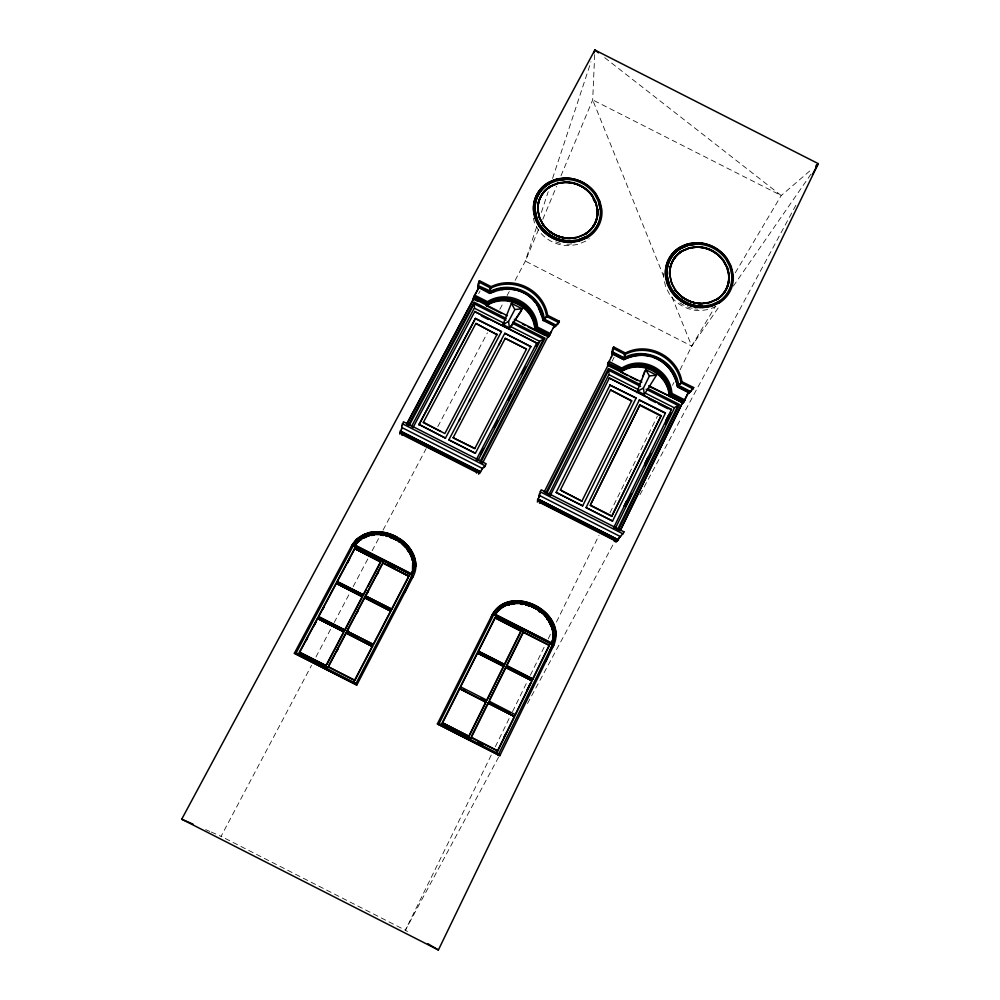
<?xml version="1.0" encoding="UTF-8"?>
<svg xmlns="http://www.w3.org/2000/svg" width="1000" height="1000" viewBox="0 0 1000 1000"><rect width="100%" height="100%" fill="white"/><g stroke="black" fill="none" stroke-linecap="round" stroke-linejoin="round"><path stroke-width="0.75" stroke-dasharray="5 3.75" d="M594.675 54.675L592.688 99.887L560.825 176.175M536.538 227.15L525.35 261.1L514.4 281.788M541.4 212.387L548.2 191.713M552.575 178.425L590.988 61.812M538.575 229.438L525.35 261.1L691.725 346.087L720.05 305.262M542.788 219.35L556.613 186.25M491.213 755.125L405.375 930.225L409.338 932.6M495.337 746.725L509.75 717.3M512.5 711.7L527.6 680.875M530.35 675.275L544.775 645.863M548.212 638.85L550.95 633.25M556.45 622.05L599.025 535.2M610.013 512.775L657.387 416.125M672.5 385.3L673.875 382.5M680.05 369.9L691.725 346.087L715.487 306.112M612.188 361.112L614.163 357.188M211.25 832.05L221.088 836.338L311.562 665.275M315.938 657L331.262 628.038M334.188 622.513L350.238 592.163M353.15 586.65L368.475 557.688M372.125 550.788L380.15 535.612M383.075 530.087L426.112 448.7M437.788 426.637L487.413 332.825M499.812 309.375L503.462 302.488M507.113 295.587L509.3 291.45M478.688 293.575L480.075 290.975M498.612 757.125L405.375 930.225L221.088 836.338M527.475 703.55L613.3 544.188M639.95 494.738L797.562 202.113M735.288 272.8L781.225 195.525L812.487 168.625M733.325 286.125L811.2 173.85M715.888 306.475L709.388 309.312L700.775 310.613A34.762 32.138 30.2 0 1 669.9 294.938L665.775 287.175L664.475 281.6M571.85 243.825L569.075 244.225A33.225 30.712 22 0 1 563.362 243.837M205.625 829.613L209.838 831.438M604.688 57.663L781.225 195.525L592.688 99.887L663.763 276.562M671.912 296.837L691.725 346.087M533.413 218.137L534.312 222.275L538.325 229.988A34.762 32.125 22 0 0 569.188 245.65L577.913 244.412L585.85 241.062A33.825 31.263 22.1 0 0 589.35 238.675M697.812 309.113A33.225 30.712 30.2 0 1 694.963 308.812M692.163 308.288A33.225 30.712 30.2 0 1 685.362 305.963M684.075 305.338A33.225 30.712 30.2 0 1 679.15 302.312M663.713 277.413A33.825 31.263 30.2 0 1 663.787 273.175M560.55 243.3A33.225 30.712 22 0 1 552.425 240.35"/><path stroke-width="1.5" d="M325.513 666.363L380.913 561.013M490.25 290.6L490.188 287.812M325.913 665.5L299.413 652.125L317.45 618.225L344.1 631.825M621.9 368.062L609.1 361.525L607.888 362.825L621.55 369.513C641.625 356.337 669.538 370.8 671 394.613L684.125 401.275L682.188 403.212L620.675 529.575M550.212 495.3L548.888 494.625L609.113 374.1M328.013 667.625L383.363 562.263L355.163 548.1M328.4 666.875L354.913 680.387L328.088 666.75M506.062 320.025L474.162 303.837L474.188 304.562M490.125 290.925L478.475 285.725L478.4 288.6L474.675 295.55M337.35 581.587L363.212 594.738L337.038 581.487L354.637 548.362M640.588 386.438L608.663 370.238L608.663 370.95M344.688 629.925L318.663 616.7M345.962 632.775L372.625 646.325M552.675 639.65C552.863 641.162 553.375 631.6 553.138 633.288M347.163 631.188L373.225 644.312M355.812 546.888L298.65 654.287M355.962 544.188C354.775 544.913 362.413 537.5 361.613 538.763M357.413 542.375L357.95 541.8M359.65 540.525L361.575 539.025M360.8 540.062L360.925 538.925C379.438 526.487 408.1 539.113 412.812 560.562C411.625 587.388 414.775 561.812 411.587 556.975M363.7 537.575L362.95 538.237L365.175 537.05M363.638 538.312L363.762 537.175M363.688 537.775L365.2 536.788M365.3 536.425L365.175 537.575L366.775 536.925M367.562 535.875L366.75 536.225L372.625 534.675L379.862 534.425L378.025 534.338M552.987 638.062L553.038 637.325M367.525 536.138L369.162 535.7M368.425 536.375L368.575 535.225M371.912 535.588L372.062 534.425M373.462 534.812L371.712 535.138L374.35 534.788M373.713 535.337L373.875 534.188M353.55 682.212L409.7 574.275M365.688 595.988L391.587 609.012M380.75 534.763L383.537 535.15M380.775 534.562L382.65 534.738L379.85 534.487M381.213 535.388L381.4 534.225M383.125 535.65L383.312 534.5M383.562 534.95L382.638 534.8M399.988 432.375L402.025 427.612L482.287 468.387L481.775 469.712M399.85 434.162L400.85 431.425L479.862 471.562L479.412 472.725M400.637 432.7L400.85 431.425M402.088 425.55L403.462 421.788L486.175 463.8L484.263 467.45M401.763 429.062L402.025 427.612M387.212 536.062L388.125 536.337L383.575 534.888M386.3 535.812L385.375 535.588M386.35 535.487L387.262 535.8L385.425 535.262M401.95 435.238L402.075 434.513L476.8 472.475L476.55 473.137M386.912 536.487L387.125 535.35M382.8 562.737L409.137 576.112M390 536.613L388.188 536L397.675 540.75M412.775 569.65L412.912 568.888M624.5 354.125L624.438 356.275A5.05 0.875 -88 0 1 624.45 356.763L624.425 357.512L624.612 356.688M390.637 537.725L390.863 536.587M392.463 538.488L389.05 536.562M390.9 536.95L397.9 540.163M392.612 538.025L392.688 537.35M393.475 538.425L395.2 539.225M394.237 539.338L394.475 538.2M395.975 540.275L396.213 539.138M419 424.412L445.45 438.125L501.475 331.575L475.475 318.375L419 424.412L445.45 438.125M397.825 540.487L400.075 542.112L399.325 541.487M399.288 542.388L399.525 541.263M400.025 542.375L398.488 541.213M625.5 353.075L613.7 346.975L612.6 350.238A3.625 3.413 27.7 0 1 612.25 351.262M406.788 548.575L407.337 549.3L400.1 542.05M624.775 355.988L625.175 354.487L613.025 348.3L612.35 349.675M403.675 545.163L402.3 543.837M404.338 545.825L405.613 547.112M365.375 595.825L391.863 609.3M407.438 550.4L407.713 549.3M407.362 549.237L408.825 551.712L408.338 550.962M408.387 550.775L411.538 557.163M490.5 289.6L490.863 288.175L478.725 282L479.425 280.688L491.238 286.688M408.488 551.925L408.762 550.825M409.775 553.05L410.2 553.763M478.013 301.45L473.325 299.075L474.55 295.087M473.35 299.037L473.6 297.725M487.175 302.812C506.575 290.837 535.55 303.775 536.512 328.212L549.637 334.875L548.825 336.587L548.038 336.388L482.525 463.1M489.738 292.575C511.3 280.025 541.413 295.087 543.675 319.938M477.887 287.512L477.9 286.1A2.475 2.325 17.6 0 1 478.038 285.613A5.575 5.238 17.8 0 1 478.275 285.113A3.638 3.413 17.2 0 0 478.663 284.113L478.725 282M410.575 554.6L410.95 555.325M479.425 280.688L478.325 283.512M477.95 288.263L478.237 286.588M478.2 286.8L478.475 285.725M410.875 555.638L411.225 556.362M411 556.688L411.287 555.6M412.837 427.875L474.875 311.363M412.125 558.575L412.275 559.625M412.425 558.9L412.137 559.975L411.625 558.325M412.5 560.375L412.3 559.562M418.875 425.037L475.475 318.375M475.887 323.45L496.975 334.663L475.887 323.45L423.275 422.575L440.825 431.488M496 613.525L497.525 611.438L496.838 612.4C516.163 588.488 562.825 614.412 551.512 643.337L495.275 614.688L551.512 643.337L552.537 640.362M411.337 574.113L412.212 571.838L411.337 574.113L355.112 545.475M478.2 287.325L489.538 293.375L494.1 291.5M486.562 305.175C506.2 292.075 534.4 305.9 535.2 329.775L534.975 330.363C534.138 306.512 506.138 292.762 486.413 305.712M448.85 439.85L475.35 453.312L448.85 439.85L504.825 333.275L530.825 346.475L530.55 347.188M624.375 357.587C644.762 346.337 675.713 359.862 678.65 385.45L690.188 391.3L687.163 394.65M453.125 437.738L505.238 338.35L526.475 349.125L474.725 448.713L453.125 437.738L474.85 448.363M624.025 358.875C645.688 346.125 674.963 361.35 678.138 386.05L689.85 391.987M552.1 641.85L552.337 641.112M502.488 325.763L511.388 303.325L522.175 308.8L509.075 329.1M501.475 331.575L475.387 318.675M593.9 52.95L594.875 50L818.275 163.65L438.387 950L181.725 819.212L594.875 50L598.55 52.875M504.825 333.275L530.725 346.763M505.238 338.35L526.475 349.125M491.188 617.35C505.913 581.287 568.688 610.575 553.75 645.3L499.837 755.688L437.375 723.913L492.488 614.15C509.237 586.962 555.612 605.487 555.913 635.175L545.837 661.55M639.938 384.038L641.538 379.762M642.6 376.9L644.737 371.2M643.612 395.525L656.513 375.125L645.713 369.637L636.75 392.6M478.65 474.2L479.862 471.562M480.05 473.05L482.287 468.387M350.788 548.025L356.325 539.362L365.55 533.663M543.162 319.962L543.2 320.6L539.025 308.3M476.138 460.025L536.9 342.837M405.087 592.038L415.775 565.975C415.7 536.038 369.25 518.25 352.15 544.85L294.363 653.275L356.788 685.05L413.413 575.988C420.425 562.188 411.425 545.8 399.188 538.425M548.825 336.587L549.637 334.875M549.338 335.588L550.913 332.4M553.025 328.425L554.688 326.25L543.263 320.45M554.425 326.962L555.875 324.988L544.338 319.137C541.15 294.062 512.087 279.762 490 291.562M555.1 326.675L556.075 325.925A2.325 2.188 23.4 0 0 556.525 325.438A5.575 5.25 23.2 0 0 556.8 324.963A5.125 4.825 23.9 0 1 557.062 324.5A2.263 2.125 23.7 0 1 557.375 324.137L559.375 321.25L547.562 315.262M559.375 321.25L558.1 323.988M641.85 382.15L607.65 365.387L608.062 364.113M538.925 495.525L539.212 494.95A4.662 4.5 28.6 0 0 539.412 494.525A1.55 1.5 29 0 0 539.475 493.55M624.288 357.85L612.75 352.013L611.888 353.663L612.475 354.787L612.85 354.113L623.775 359.65C632.163 355.637 641.988 354.1 651.112 356.312M611.975 354.538L612.513 352.887M607.65 365.387L608.425 362.85M607.95 364.837L621.062 371.488C640.812 358.162 668.55 372.537 669.7 396.175L649.9 386.838M683.162 402.912L684.35 400.462M684.488 400.175L688.4 392.45L677.463 386.9C674.262 362.337 646.137 347.438 624.237 359.438M685.337 398.762L687.125 395.075M614.038 541.013L616.138 542.087L617.7 539.625L538.663 499.462L537.4 500.225L539.788 495.637L620.1 536.425L617.513 540.913M689.175 392.875L690.188 391.3M689.575 392.212L690.2 392.062A2.338 2.188 34 0 0 690.562 391.613A5.587 5.238 33.8 0 0 690.837 391.138A5.138 4.812 34.5 0 1 691.087 390.675A2.263 2.125 34.3 0 1 691.388 390.3L693.688 387.562L681.8 381.637M623.95 506.287L626.688 500.688M645.138 462.887L647.875 457.287M665.65 420.875L668.85 414.663M613.562 527.888L671.525 409.312M625.45 506.463L631.575 493.913M645.175 466.037L651.3 453.5M665.575 424.225L671.025 413.075M614 527.7L615.325 528.375L674.725 407.388M617.612 529.45L678.05 405.45L646.137 389.25M618.5 529.9L679.55 404.575L648.1 388.625M590.138 505.387L611.75 516.362L661.162 415.625L639.913 404.837L590.825 504M611.75 516.362L661.162 415.625M503.85 737.375L505.95 733.213M526.737 690.612L530.037 683.875M496.587 752.75L549.987 643.55M470.95 737.312L497.788 750.95L514.688 716.438L488.013 702.875L471.637 735.938M531.538 682.025L515.5 714.75L489.25 701.237M523.125 631.962L506.475 665.562L532.975 679.038L549.487 645.35L524.475 632.712M639.475 399.75L586.062 507.6L612.575 521.062L665.5 412.962L639.312 400.012L665.325 413.212M552.55 644.675L498 755.475M495.45 617.375L523.737 631.575L470.988 738.138L442.262 723.525M639.913 404.837L590.35 505.087L611.987 516.075M561.613 490.9L581.875 501.2L631.788 400.712L610.55 389.938L631.55 401.1M610.125 384.85L556.15 492.413L582.663 505.875L636.138 398.062L609.963 385.112L636.138 398.062M468.488 736.862L521.188 630.45M459.475 688.375L442.25 722.712L469.075 736.35L485.475 703.312M503.837 666.237L486.975 700.25L460.312 686.7L477.325 652.763L503.8 666.287M643.425 388.088L637.7 391.1L644.312 394.462L643.425 388.088L649.425 375.95L645.713 369.637M489.5 699.837L505.688 667.188L531.9 680.5M441.625 724.8L496.15 616.025M560.262 490.213L610.55 389.938M473.488 298.463L507.388 315.763M545.812 492.975L608.462 368.5L639.9 384.462M546.688 493.425L608.663 370.238M550.237 495.712L609.475 377.825M438.625 724.538L493.688 614.775M613.025 348.3L613.7 346.975M611.888 353.663L611.925 352.262A2.462 2.325 28.2 0 1 612.05 351.775A5.575 5.25 28.4 0 1 612.275 351.275M612.75 352.013L612.4 352.7L624.1 358.638M537.3 502.038L538.663 499.462M611.15 357.4L612.85 354.113M607.537 364.538L608 363.688M608.15 365.037L544.188 492L545.15 492.488M608.725 362.2L611.525 356.712M553.325 327.713L551.175 331.875M550.025 334.263L551.413 331.55M480.062 461.525L543.513 339.025L513 323.55M480.938 461.975L545.05 338.175L513 321.912M546.163 336.037L547.513 333.425M555.875 324.988L555.513 325.675L543.812 319.738M682.188 403.212L683.4 402.275M354.913 680.387L372.625 646.287M390.312 612.275L373.5 644.625L346.863 631.038L364.513 597.463L391 610.988M391.85 609.35L408.438 577.438M475.35 453.312L530.825 346.475M355.538 684.4L412.188 575.363M480.662 454L483.525 448.488M494.237 427.837L497.8 420.95M508.512 400.3L511.375 394.787M522.087 374.137L525.662 367.25M536.375 346.587L538.513 342.463M540.125 340.938L477.95 460.5M326.938 664.45L343.387 633.138M363.512 594.95L366.438 589.362M367.875 586.663L380.25 563.125M508.537 321.488L509.487 327.887L502.875 324.538L508.537 321.488L514.85 309.513L522.175 308.8M328.812 665.4L345.962 632.725M365.363 595.887L382.088 564.05M336.887 651.15L338.312 648.337M347.125 631.675L348.537 628.888M356.912 613.075L358.325 610.288M367.038 593.8L368.5 590.925M377.113 574.65L378.55 571.925M458.9 420.9L460.35 418.137M469.05 401.587L470.5 398.825M498.775 345.037L500.95 340.9M497.125 334.225L444.875 433.55L423.35 422.2M688.425 393.325L689.613 392.013M689 392.562L677.562 386.763C674.875 374.2 666.975 361.962 654.45 357.525M295.613 653.913L353.375 545.487M306.2 640.65L307.613 637.85M314.05 625.887L316.188 621.737M322.9 609.125L324.312 606.475M347.488 563.062L349.675 558.825M407.287 423.125L473.7 298.663L406.625 424.075L407.562 424.55M474.162 303.837L409.162 425.513L408.288 425.062L473.988 302.113L506.037 318.375M411.388 426.737L474.55 307.663M478.612 287.838L474.675 295.163L487.463 301.65C507.775 288.962 536.125 302.887 537.525 327.05L550.312 333.55M474.525 295.825L473.762 297.238L473.963 296.475L487.088 303.137M544.35 319.125L545.087 318.175M552.938 646.812L553.75 645.3L492.488 614.163M812.362 174.638L818.275 163.65L815.962 165.637M554.325 327.125L555.3 325.7M539.1 496.875L539.788 495.637M412.537 577.475L413.4 575.988L352.163 544.875M539.4 503.1L539.75 502.488L614.513 540.462M623.775 359.65L612.425 353.713M621.062 371.488L620.737 372.038C640.487 358.713 668.188 373.075 669.325 396.688M556.15 492.413L582.663 505.875M496.3 613.05L495.438 614.438L551.775 643.062M498.45 609.388C519.938 588.812 563.9 615.562 552.35 644.275L494.137 614.7L499.025 608.488M495.637 614.087L497 612.137M497.85 611.225L497.325 611.8L498.988 610.062M500.45 609.025L498.025 611.15L498.6 610.25M499.2 610.05L499.775 609.15M500.763 608.6C497.013 610.7 508.7 603.425 507.238 605.2M495.163 617.987L520.825 631.188M508.075 604.875L509.712 604.425M356.05 543.787L355.138 545.15L411.438 573.763M508.55 604.35L507.938 605.275L509.637 604.812M478.537 651.162L504.438 664.325M510.6 327.038L521.575 310.538M511.987 603.525L511.375 604.45L513.787 603.275M513.138 603.787L518.663 603.362L526.025 604.462L525.1 604.237M511.375 604.113L514.125 603.525M514.012 603.688L514.9 603.612M581.875 501.2L560.462 489.9M517.75 603.337L518.663 603.362M355.725 544.25L360.925 538.925M815.625 167.475L818.275 163.65M521.237 603.288L520.588 604.2L522.475 604.462L523.138 603.55M586.062 507.6L612.575 521.062M521.413 603.587L520.35 603.7L521.263 603.8M522.3 603.763L524.188 604.038M523.075 604.125L521.237 603.85M526.25 605.3L526.925 604.388M526.75 604.963L525.837 604.725L527.7 605.188M528.562 605.525L530.363 606.175M442.587 722.837L469.075 736.35M525.988 604.513L532.275 606.638M530.65 605.612L529.625 605.638M530.562 605.913L528.125 605.862M558.7 322.575L546.55 316.413L545.837 317.325A5.675 0.637 -51 0 1 545.6 317.587L547.225 316.762M687.925 393.075L688.4 392.45M530.525 605.975L531.45 606.275M692.75 388.812L693.688 387.562M533.9 607.7L532.137 606.925L532.475 606.375M531.788 607.288L532.325 606.663L537.7 609.188M684.4 400.637L684.987 400.075L684.275 401.275M683.65 401.9L684.125 401.275M680.875 382.75L680.113 383.675M678.662 385.438L681 383.5M533.562 608.138L534.263 607.225M534.875 607.987L534.025 607.537M533.862 607.75L536 608.162M535.6 608.688L536.425 609.1L535.638 608.638M537.487 609.45L541.1 612.4M538.2 609.913L538.987 610.462M539.325 610.3L538.625 611.2L540.188 612.375L540.9 611.487M523.362 632.312L549.125 645.4M540.487 611.65L541.95 612.863L541.263 612.2M544.062 614.75L543.387 614.087L547.65 618.987L550.925 625.425L550.375 623.638M544.663 615.475L545.337 616.112M679.025 385.012L679.575 384.312M496.838 612.4L497.5 611.55M680.088 383.713L679.925 383.925M546.862 619.25L547.6 618.375M547.438 619.225L546.375 617.725M548.125 619.775L550.575 624.625M549.837 623L548.975 621.45M548.9 622.35L549.637 621.487M619.15 537.537L620.1 536.425M616.862 540.588L617.7 539.625M549.763 623.95L550.513 623.088M550.75 624.425L553.013 632.525M549.125 335.875L535.737 329.087C534.825 305.212 506.688 291.3 486.8 304.25L473.438 297.462M550.513 625.575L551.263 624.725M671.888 393.525C670.5 369.613 642.2 354.9 621.888 368.013M551.237 626.225L550.962 625.375M485.7 702.075L459.7 688.725L485.925 702.188M551.8 627.837L552.3 629.412M551.975 627.638L552.087 628.6M551.7 628.888L552.45 628.05M552.663 630.037L552.225 628.45M497.975 611.013L499.7 609.338M471.362 737.362L497.812 750.925M532.975 679.038L506.512 665.525M544.5 318.9L545.125 318.363A5.05 0.95 -38.1 0 1 545.538 318.075L545.538 317.688M681.562 383.075L681.038 383.462C677.362 357.675 647.525 342.225 624.513 354.787M362.287 538.387L364.45 537.137M362.25 538.65L362.962 538.175M676.575 406.375L676.287 406.525A6.825 0.875 -32.6 0 0 675.713 406.825L675.6 406.887M489.538 293.375L498.125 290.35M710.888 304.95L718.413 301.6M716.55 299.288L709.762 302.262L702.225 303.438A30.3 27.988 30.2 0 1 675.337 289.788L671.525 282.9L675.075 289.988M709.775 302.45L716.6 299.462A29.625 27.375 30.2 0 0 728.75 274.662L726.988 267.387M709.775 302.625L716.875 299.413A29.85 27.562 30.2 0 0 729.112 274.438L727.325 267.113L723.675 260.338A30.675 28.338 30.2 0 0 696.637 246.675M682.225 250.7L689.112 247.712M727.05 267.438L723.275 260.675A30.312 28 30.2 0 0 696.6 247.138L689.1 248.275L682.125 251.038A29.737 27.475 30.2 0 0 669.712 275.825M689.1 248.275L682.325 251.175A29.475 27.237 30.2 0 0 670.025 275.75M365.2 536.85L366.763 536.15M365.163 537.112L366.725 536.413M577.663 237.125L584.6 234.15A29.475 27.237 22.1 0 0 597.3 209.762L595.638 202.662L592.15 195.95A30.463 28.138 22 0 0 565.438 182.338L557.788 183.35M577.725 237.438L584.875 234.262A29.838 27.562 22.1 0 0 597.725 209.575M549.388 183.663A32.5 30.013 22 0 0 535.15 210.413L536.862 218.463L540.725 225.863A33.4 30.85 22 0 0 570.363 240.912L578.775 239.638L586.4 236.425A32.5 30.025 22.1 0 0 600.375 209.537L598.575 201.637M578.75 239.725L586.362 236.513M551 186.35L557.925 183.438M548.9 335.875L548.062 337L548.35 336.35L514.338 319.288M692.712 388.913L692.212 389.2A1.825 1.375 -38.4 0 0 691.9 389.6A3.975 2.975 -38.3 0 0 691.637 390.075A3.137 2.338 -38.5 0 1 691 391.062L690.525 391.287M624.487 353.462C647.938 340.662 678.35 356.413 682.1 382.7M490.188 287.162C513.6 274.738 544.325 289.85 547.775 316.375M490.188 288.475C513.162 276.275 543.3 291.1 546.688 317.137M558.375 322.6L558.038 322.775A1.825 1.262 -41.5 0 0 557.575 323.288A3.962 2.75 -41.5 0 0 557.312 323.75A3.125 2.175 -41.7 0 1 556.65 324.738M549.775 334.862L550.425 333.6M508.175 604.725L513.275 603.575M367.362 533.075C377.388 530.175 388.4 532.2 397.362 537.312M498.088 290.512L502.113 289.575M702.237 303.587L710 302.425M703.713 303.538L708.263 302.85M710.938 304.875L702.6 306.188A33.4 30.85 30.2 0 1 672.95 291.137L669.025 283.612L667.15 275.575A32.5 30.025 30.2 0 1 680.713 248.5L688.188 245.3L696.413 244.112M689.087 247.763L696.663 246.625M688.962 248.1L696.6 247.138A30.45 28.138 30.2 0 1 723.312 260.738L726.85 267.438M576.188 237.65L570.062 238.525A30.562 28.238 22 0 1 563.5 237.95M556.95 180.625L565.275 179.488M595.85 202.675L592.25 195.938A30.312 28 22 0 0 565.475 182.413L557.825 183.45L550.825 186.225A29.737 27.475 22 0 0 540.712 196.6M649.425 375.95L656.513 375.125M502.062 289.738C515.413 286.975 530.25 293.125 537.038 305.087M505.975 289.325C516.938 288.525 528.15 293.225 534.862 302.013M608.987 361.463L608.337 362.738M387.275 535.737L388.175 536.075M547.575 493.988L547.6 493.988A2.65 0.7 26.7 0 1 548.025 494.137L548.713 494.487M617.288 529.412L616.512 528.975M531.413 606.325L532.325 606.663M532.125 606.85L531.287 606.487L532.075 606.9M181.725 819.212L192.975 824.112M619.025 530.025L620.275 530.65L682.513 402.775L648.8 385.675M481.512 462.113L482.675 462.7M680.888 382.738L693.037 388.9M478.113 286.4L489.812 292.337M671.975 393.438L684.775 399.925M607.913 363.862L621.287 370.65C641.188 357.375 668.988 371.788 670.25 395.487L683.637 402.275M669.7 396.175L682.8 402.825M535.812 329.012L549.163 335.788M620.675 372.013L627.638 375.538M630.425 376.95L637.375 380.487M486.35 305.688L501.65 313.45M522.513 324.038L525.3 325.45M528.075 326.863L544.925 335.4M609.15 374.738L638.2 389.487M645.125 392.987L674.188 407.738M474.588 308.3L505.012 323.75M510.55 326.55L539.587 341.287M609.388 377.987L671.413 409.475M609.312 378.125L671.325 409.588M648.838 399.038L655.713 402.537M658.475 403.925L668.1 408.812M474.825 311.562L536.825 343.025M474.787 311.7L536.775 343.162M481.463 315.95L488.338 319.438M639.65 405.213L660.888 416M402.4 423.75L485.15 465.788M538.1 499L618.462 539.825M400.238 430.925L480.562 471.725M537.913 500.95L616.975 541.125M400.062 432.887L479.1 473.038M387.4 564.475L394.162 567.913M354.637 548.425L380.962 561.8M525.525 676.125L528.25 677.513M495.562 661.513L502.375 664.975M511.65 669.7L523.925 675.925M355.763 592.5L358.488 593.888M365.037 597.212L370.487 599.987M381.388 605.525L390.925 610.363M506.625 711.137L509.375 712.537M462.762 689.463L465.5 690.863M480.588 698.525L486.075 701.312M488.55 702.575L505.012 710.938M459.45 688.413L486.15 701.938M346.213 631.075L347.137 631.55M319.637 618.138L322.375 619.525M350.625 634.525L357.475 638.013M364.338 641.488L371.188 644.975M477.812 741.712L483.338 744.513M299.413 652.163L326.225 665.8M439.125 723.525L499.087 754.025M299.325 653.037L328.013 667.525M303.45 655.138L306.212 656.538M296.137 652.913L356.062 683.388M294.363 653.275L356.788 685.025M437.388 723.9L499.837 755.688M427.825 943.675L438.387 950M536.388 609.15L537.238 609.6M539.725 611.075L540.525 611.6M541.987 612.812L543.35 614.138M407.3 549.487L408.325 551.025M548.45 620.725L548.925 621.487M537.1 304.925L542.013 315.988M511.388 303.325L514.85 309.513M729.75 266.488L725.812 259.037A33.413 30.863 30.2 0 0 696.363 244.2L688.138 245.375L680.675 248.575A32.5 30.025 30.2 0 0 667.1 275.65L668.988 283.688M593.5 199.013L594.888 201.762M593.337 199.15L594.75 201.8M539.425 217.688L543.038 224.7A30.562 28.238 22 0 0 562.225 237.675M478.913 282.275L478.988 282.75A1.825 1.388 -88.3 0 1 478.837 283.337A3.975 3.013 -88.3 0 1 478.612 283.825M613.2 348.575L613.263 349.05A1.825 1.288 -85 0 1 613.112 349.625A3.962 2.788 -85.1 0 1 612.9 350.125A3.125 2.2 -84.9 0 0 612.487 351.225L612.575 351.725M729.8 266.413L731.675 274.462A32.5 30.025 30.3 0 1 718.363 301.675M727.3 267.15L729.075 274.475A29.838 27.562 30.2 0 1 716.838 299.462M726.888 267.375L728.7 274.738A29.737 27.475 30.2 0 1 728.925 279.175M670.062 275.688L671.737 283.025M671.55 283.137L669.8 275.525A29.85 27.562 30.2 0 1 682.25 250.65A29.838 27.562 30.2 0 0 669.775 275.575M600.337 209.625L598.55 201.725L594.7 194.312A33.413 30.863 22 0 0 565.312 179.4L556.987 180.525L549.35 183.75A32.5 30.013 22 0 0 535.125 210.5L536.888 218.375M595.662 202.587L597.5 209.913A29.737 27.475 22.1 0 1 584.7 234.5M539.513 217.963L537.825 210.375A29.838 27.562 22 0 1 550.887 185.812M474.45 306.712L474.438 306.613A6.825 0.787 86.4 0 0 474.35 305.988L474.288 305.525M608.775 371.925A3.837 0.75 86.5 0 0 608.862 372.388A6.8 1.312 86.4 0 1 608.962 372.95M538.85 496.475A1.25 1.212 29.4 0 1 538.862 495.9M540.25 491.887A1.363 0.975 -79.3 0 1 540.15 493.2A3.513 2.525 -79.3 0 1 540 493.55L539.712 494.125A1.375 0.988 -79.2 0 0 539.65 495.387M622.875 533.862A1.363 1.05 -45.2 0 0 621.862 534.712A3.525 2.7 -45.1 0 0 621.688 535.05L621.4 535.612A1.375 1.05 -45.3 0 1 620.4 536.413M620.138 537.038A1.25 1.212 39.6 0 1 619.612 537.5M478.188 284.913A3.137 2.375 -88.1 0 1 478.625 283.837M542.087 339.925A3.837 0.787 -32.6 0 1 541.663 340.138A6.8 1.4 -32.5 0 0 541.15 340.375M402.463 423.85A1.363 1.062 -81.3 0 1 402.362 425.175A3.513 2.737 -81.3 0 1 402.212 425.513L401.912 426.087A1.375 1.075 -81.2 0 0 401.863 427.362M485.05 465.8A1.363 0.963 -47.1 0 0 484.05 466.662A3.513 2.487 -47.1 0 0 483.85 466.987L483.55 467.562A1.375 0.975 -47.2 0 1 482.575 468.35M687.025 300.138A30.45 28.125 30.2 0 0 700.65 303.637A30.45 28.125 30.2 0 1 675.212 289.862A30.675 28.338 30.2 0 0 702.375 303.6A30.675 28.338 30.2 0 1 675.175 289.738M685.863 299.513A30.45 28.125 30.2 0 1 675.175 289.938M702.65 306.112A33.4 30.85 30.2 0 1 673 291.062M728.7 274.738A29.625 27.363 30.2 0 1 716.562 299.538M728.587 282.087A29.737 27.475 30.2 0 1 716.625 299.625M696.562 247.2A30.3 28 30.2 0 1 723.238 260.738M728.6 274.662A29.475 27.237 30.2 0 1 716.513 299.35M676.287 255.912A29.725 27.462 30.2 0 1 678.388 253.9M563.525 237.838A30.45 28.125 22 0 0 570.05 238.412L577.863 237.25L570.062 238.2A30.3 27.988 22 0 1 543.188 224.55L539.7 217.775L538.125 210.55A29.475 27.225 22 0 1 551.025 186.287M562.238 237.575A30.45 28.125 22 0 1 543.038 224.7L539.412 217.987L537.812 210.425A29.838 27.562 22 0 1 550.875 185.863L557.875 182.925L565.513 181.887A30.675 28.338 22 0 1 592.513 195.588L596.05 202.362L597.7 209.625A29.838 27.562 22.1 0 1 584.862 234.312M570.4 240.825A33.4 30.85 22 0 1 540.75 225.775M565.413 182.425A30.45 28.138 22 0 1 592.212 196.025M537.812 210.7A29.737 27.475 22 0 1 540.075 197.887M570.087 238.137A30.3 27.988 22 0 1 543.212 224.488M548.312 188.25A29.613 27.35 22 0 1 550.788 186.637M336.312 583.4L362.188 596.7L336.312 583.4M414.25 565.688L412 574.963L353.812 545.4C369.9 520.225 414.338 537.337 414.25 565.688M343.65 631.8L317.6 618.55L343.65 631.8M345 630.087L318.35 616.538L336.175 583.062L362.663 596.575L345 630.138M346.138 633.062L372.163 646.425L346.138 633.062M354.787 548.663L380.5 561.9L354.787 548.663M364.663 597.812L390.538 611.1L364.663 597.812M382.975 562.987L408.688 576.213L382.975 562.987M623.962 531.838L622.987 533.85L540.2 491.8L541.213 489.8L623.962 531.838M521.287 631.025L504.625 664.625L478.125 651.162L494.938 617.638L521.287 631.025M477.537 653.15L503.45 666.312L477.537 653.15M505.913 667.562L531.838 680.738L505.913 667.562M488.25 703.25L514.325 716.5L488.25 703.25M719.25 302.913L711.413 306.35L702.75 307.638A34.95 32.275 30.2 0 1 671.725 291.887L667.562 284.088L665.6 275.688A34 31.412 30.2 0 1 679.8 247.35L687.613 244.013L696.225 242.775A34.95 32.3 30.2 0 1 726.975 258.375L731.137 266.1L733.162 274.438A34 31.412 30.3 0 1 719.25 302.913M587.225 237.738L579.25 241.1L570.487 242.35A34.95 32.275 22 0 1 539.462 226.6L535.425 218.85L533.6 210.525A34 31.4 22 0 1 548.5 182.537L556.45 179.262L565.163 178.075A34.95 32.287 22 0 1 595.9 193.675L599.963 201.337L601.838 209.613A34 31.4 22.1 0 1 587.225 237.738M667.7 284.762A34.2 31.587 30.2 0 0 725.175 296.9A34.2 31.587 30.2 0 0 703.962 243.588A34.2 31.587 30.2 0 0 667.7 284.762M539.675 227.113A34.2 31.587 22 0 0 598.038 225A34.2 31.587 22 0 0 564.138 178.137A34.2 31.587 22 0 0 539.675 227.113M682.188 251.125A29.625 27.363 30.2 0 0 669.837 275.825A29.625 27.375 30.2 0 1 682.237 251.062M542.975 224.475A30.675 28.325 22 0 0 570.188 238.287A30.675 28.325 22 0 1 542.962 224.525M584.637 234.412A29.625 27.363 22.1 0 0 597.388 209.913A29.625 27.363 22.1 0 1 584.663 234.338M550.887 186.312A29.625 27.363 22 0 0 537.925 210.7A29.625 27.363 22 0 1 550.913 186.238"/></g></svg>
